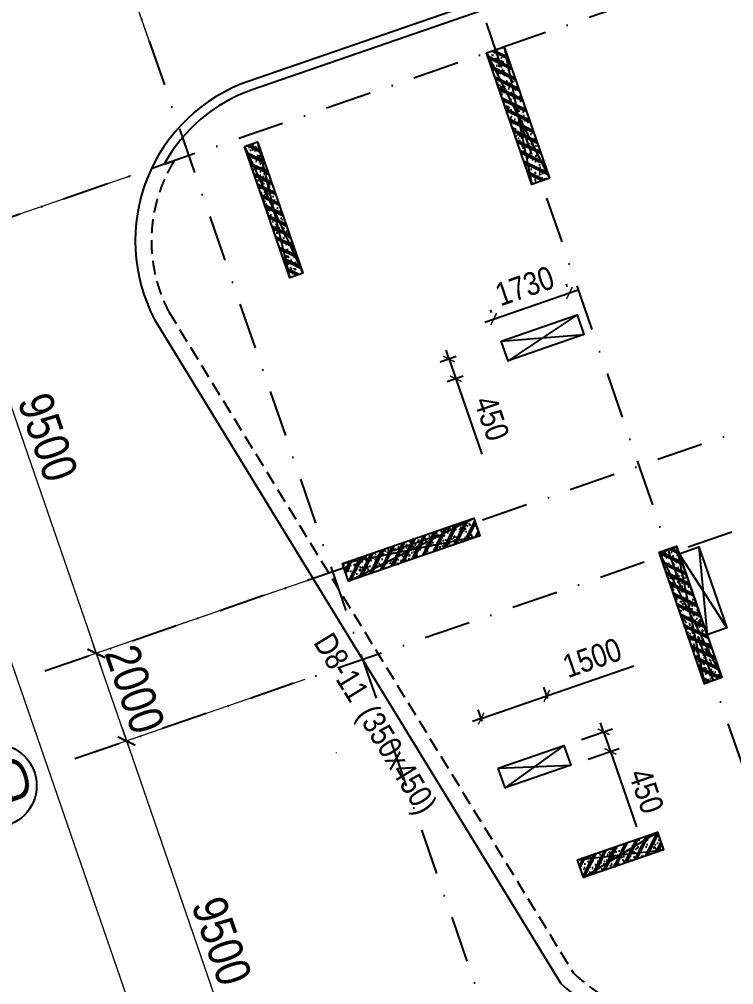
# Model space of a CAD drawing. Header units: millimetres. Extents: x -146681 to 1327256, y -72704 to 46237.
# Drawn here: x 31984 to 47403, y -15375 to 5457 of the extents above; entities that cross this region are included whole.
import ezdxf
from ezdxf.enums import TextEntityAlignment as Align

# ---------------------------------------------------------------- set-up
doc = ezdxf.new("R2010")
doc.units = ezdxf.units.MM
doc.header["$MEASUREMENT"] = 0
doc.linetypes.add('DASHDOT', pattern=[1, 0.5, -0.25, 0, -0.25])
doc.linetypes.add('DASHED', pattern=[4.5, 3, -1.5])
for name, color, linetype in [('ccu11-Khuat', 9, 'DASHED'), ('ccu11-Manh', 8, 'Continuous'), ('ccu11-Thay', 7, 'Continuous'), ('ccu12-Text', 31, 'Continuous'), ('KC2-DIM', 251, 'Continuous'), ('KT-Luoi truc South Tower', 8, 'DASHDOT'), ('ST_MBDV Cot vach 220805$0$AUDIT_I_220805193045-1', 50, 'Continuous'), ('Xref_ST_MBDV Cot vach 30.7.2022|Xref_ST_MBDV Cot vach 30.7.2022|Xref_ST_MBDV Cot vach 30.7.2022|Xref_ST_MBDV Cot vach 30.7.2022|KC-Betong', 6, 'Continuous')]:
    doc.layers.add(name, color=color, linetype=linetype)
doc.layers.add('ccu12-Tencaukien', color=9, linetype='Continuous', lineweight=15)
doc.layers.add('KT-Kich thuoc', color=159, linetype='Continuous', lineweight=18)
doc.styles.add('Arial Narrow', font='ARIALN.TTF')
doc.styles.add('ST_MBDV Cot vach 220805$0$HBA-Text', font='GOTHIC.TTF')
doc.dimstyles.new('ccu12-200', dxfattribs={"dimscale": 200, "dimtxt": 2.5, "dimasz": 1, "dimexe": 1, "dimexo": 2, "dimgap": 1, "dimtad": 1, "dimdec": 0, "dimdsep": 46, "dimtxsty": 'Arial Narrow', "dimblk": 'ARCHTICK', "dimcen": -1, "dimdle": 1, "dimclrd": 256, "dimclre": 256, "dimclrt": 3, "dimadec": 0, "dimazin": 2, "dimtfac": 0.1, "dimtdec": 0, "dimtmove": 0, "dimatfit": 1, "dimldrblk": 'ARCHTICK', "dimfxl": 1, "dimtvp": 0.833333, "dimtolj": 1, "dimtzin": 12, "dimarcsym": 0})
doc.dimstyles.new('CCU_1-300', dxfattribs={"dimscale": 300, "dimtxt": 2.5, "dimasz": 1, "dimexe": 1, "dimexo": 2, "dimgap": 0.5, "dimtad": 1, "dimdec": 0, "dimdsep": 46, "dimtxsty": 'Arial Narrow', "dimblk": 'ARCHTICK', "dimcen": -1, "dimdle": 1, "dimclrd": 256, "dimclre": 256, "dimclrt": 3, "dimadec": 0, "dimazin": 2, "dimtfac": 0.1, "dimtdec": 0, "dimtix": 1, "dimtmove": 2, "dimatfit": 1, "dimfxl": 1, "dimtvp": 0.833333, "dimtolj": 1, "dimtzin": 12, "dimarcsym": 0})
pattern_1 = [(50, (-550, 3050), (286.904, -25.101), [30, -330]), (355, (-550, 3050), (-55.5, 300.877), [24, -264]), (100.451, (-526.1, 3047.9), (231.404, 275.776), [25.496, -280.457]), (46.184, (-550, 3130), (426.896, -66.208), [45, -495]), (96.636, (-514.43, 3124.5), (373.865, 389.647), [38.244, -420.685]), (351.184, (-550, 3130), (373.865, 389.65), [36, -396]), (21, (-510, 3110), (238.763, -161.048), [30, -330]), (326, (-510, 3110), (97.326, 290.06), [24, -264]), (71.451, (-490.1, 3096.58), (336.09, 129.012), [25.496, -280.457]), (37.5, (-550, 3050), (4.864, 133.1575), [0, -260.8, 0, -268, 0, -265]), (7.5, (-550, 3050), (105.228, 157.7647), [0, -152.8, 0, -254.8, 0, -101]), (327.5, (-639.2, 3050), (213.529, -9.022), [0, -100, 0, -312, 0, -414]), (317.5, (-679.2, 3050), (233.274, 40.042), [0, -130, 0, -207.2, 0, -294]), (45, (-550, 3050), (-120.208, 120.208), []), (45, (-550, 3099), (-120.208, 120.208), [])]

# ---------------------------------------------------------------- blocks, each defined once
blk = doc.blocks.new('_ArchTick')
at = {"color": 0, "const_width": 0.15}
blk.add_lwpolyline([(-0.5, -0.5), (0.5, 0.5)], dxfattribs=at)
blk = doc.blocks.new('*D471')
at = {"layer": 'Defpoints', "color": 0, "transparency": 16777216}
for p in [(-107244, 41911, 0), (-103322, 33214, 0), (-108556, 31407)]:
    blk.add_point(p, dxfattribs=at)
at = {"layer": 'KT-Kich thuoc', "lineweight": -2, "transparency": 16777216}
for p, q in [((-107811, 41715), (-111940, 40289)), ((-111755, 40671), (-108459, 31124)), ((-103889, 33019), (-108840, 31309))]:
    blk.add_line(p, q, dxfattribs=at)
at = {"layer": 'KT-Kich thuoc', "lineweight": -2, "transparency": 16777216, "xscale": 300, "yscale": 300, "zscale": 300}
for p, rotation in [((-111657, 40387), 109.0471379637702), ((-108556, 31407), 289.0471379637702)]:
    blk.add_blockref('_ArchTick', p, dxfattribs=dict(at, rotation=rotation))
at = {"layer": 'KT-Kich thuoc', "color": 3, "transparency": 16777216, "insert": (-109603, 36071), "char_height": 750, "attachment_point": 5, "rotation": 289.0471, "style": 'Arial Narrow'}
blk.add_mtext('\\A1;9500', dxfattribs=at)
blk = doc.blocks.new('*D472')
at = {"layer": 'Defpoints', "color": 0, "transparency": 16777216}
for p in [(-103491, 31041, 0), (-99707, 22296), (-104803, 20537)]:
    blk.add_point(p, dxfattribs=at)
at = {"layer": 'KT-Kich thuoc', "lineweight": -2, "transparency": 16777216}
for p, q in [((-104058, 30845), (-108187, 29419)), ((-108002, 29801), (-104706, 20253)), ((-100274, 22101), (-105087, 20439))]:
    blk.add_line(p, q, dxfattribs=at)
at = {"layer": 'KT-Kich thuoc', "lineweight": -2, "transparency": 16777216, "xscale": 300, "yscale": 300, "zscale": 300}
for p, rotation in [((-107904, 29517), 109.0471379637702), ((-104803, 20537), 289.0471379637702)]:
    blk.add_blockref('_ArchTick', p, dxfattribs=dict(at, rotation=rotation))
at = {"layer": 'KT-Kich thuoc', "color": 3, "transparency": 16777216, "insert": (-105850, 25201), "char_height": 750, "attachment_point": 5, "rotation": 289.0471, "style": 'Arial Narrow'}
blk.add_mtext('\\A1;9500', dxfattribs=at)
blk = doc.blocks.new('*D473')
at = {"layer": 'Defpoints', "color": 0, "transparency": 16777216}
for p in [(-104143, 32931, 0), (-103491, 31041, 0), (-107904, 29517)]:
    blk.add_point(p, dxfattribs=at)
at = {"layer": 'KT-Kich thuoc', "lineweight": -2, "transparency": 16777216}
for p, q in [((-104711, 32735), (-108840, 31310)), ((-108557, 31407), (-108654, 31691)), ((-108557, 31407), (-107904, 29517)), ((-104058, 30845), (-108187, 29419)), ((-107904, 29517), (-107806, 29233))]:
    blk.add_line(p, q, dxfattribs=at)
at = {"layer": 'KT-Kich thuoc', "lineweight": -2, "transparency": 16777216, "xscale": 300, "yscale": 300, "zscale": 300}
for p, rotation in [((-108557, 31407), 289.0471379637702), ((-107904, 29517), 109.0471379637702)]:
    blk.add_blockref('_ArchTick', p, dxfattribs=dict(at, rotation=rotation))
at = {"layer": 'KT-Kich thuoc', "color": 3, "transparency": 16777216, "insert": (-107726, 30636), "char_height": 750, "attachment_point": 5, "rotation": 289.0471, "style": 'Arial Narrow'}
blk.add_mtext('\\A1;2000', dxfattribs=at)
blk = doc.blocks.new('ST_MBDV Cot vach 220805$0$GRID-SYM-flat-103')
at = {"layer": 'ST_MBDV Cot vach 220805$0$AUDIT_I_220805193045-1'}
blk.add_circle((0, 0, 0), 900, dxfattribs=at)
at = {"layer": 'ST_MBDV Cot vach 220805$0$AUDIT_I_220805193045-1', "style": 'ST_MBDV Cot vach 220805$0$HBA-Text'}
blk.add_attdef('GRID', text='', height=900, rotation=19.0471, dxfattribs=at).set_placement((0, 0, 0), align=Align.MIDDLE_CENTER)
blk = doc.blocks.new('*D479')
at = {"layer": 'Defpoints', "color": 0, "transparency": 16777216}
for p in [(-110864, 40661, 0), (-91942, -3636), (-97678, -5616)]:
    blk.add_point(p, dxfattribs=at)
at = {"layer": 'KT-Kich thuoc', "lineweight": -2, "transparency": 16777216}
for p, q in [((-111431, 40465), (-113642, 39702)), ((-113456, 40083), (-97581, -5900)), ((-92509, -3831), (-97962, -5714))]:
    blk.add_line(p, q, dxfattribs=at)
at = {"layer": 'KT-Kich thuoc', "lineweight": -2, "transparency": 16777216, "xscale": 300, "yscale": 300, "zscale": 300}
for p, rotation in [((-113358, 39800), 109.0471379637702), ((-97678, -5616), 289.0471379637702)]:
    blk.add_blockref('_ArchTick', p, dxfattribs=dict(at, rotation=rotation))
at = {"layer": 'KT-Kich thuoc', "color": 3, "transparency": 16777216, "insert": (-105015, 17266), "char_height": 750, "attachment_point": 5, "rotation": 289.0471, "style": 'Arial Narrow'}
blk.add_mtext('\\A1;48047', dxfattribs=at)
blk = doc.blocks.new('*D485')
at = {"layer": 'Defpoints', "color": 0, "transparency": 16777216}
for p in [(-52359, 62652), (-108654, 48212), (-107112, 43748, 0)]:
    blk.add_point(p, dxfattribs=at)
at = {"layer": 'KT-Kich thuoc', "lineweight": -2, "transparency": 16777216}
for p, q in [((-52555, 63219), (-53998, 67400)), ((-53617, 67214), (-108937, 48114)), ((-107308, 44315), (-108751, 48496))]:
    blk.add_line(p, q, dxfattribs=at)
at = {"layer": 'KT-Kich thuoc', "lineweight": -2, "transparency": 16777216, "xscale": 300, "yscale": 300, "zscale": 300}
for p, rotation in [((-53900, 67116), 19.04771637789532), ((-108654, 48212), 199.0477163778953)]:
    blk.add_blockref('_ArchTick', p, dxfattribs=dict(at, rotation=rotation))
at = {"layer": 'KT-Kich thuoc', "color": 3, "transparency": 16777216, "insert": (-78140, 59662), "char_height": 750, "attachment_point": 5, "rotation": 19.0477, "style": 'Arial Narrow'}
blk.add_mtext('\\A1;57925', dxfattribs=at)
blk = doc.blocks.new('*D486')
at = {"layer": 'Defpoints', "color": 0, "transparency": 16777216}
for p in [(-101450, 48795), (-100280, 45407), (-106897, 43123)]:
    blk.add_point(p, dxfattribs=at)
at = {"layer": 'KT-Kich thuoc', "lineweight": -2, "transparency": 16777216}
for p, q in [((-100476, 45974), (-101548, 49079)), ((-108350, 46413), (-101166, 48893)), ((-107092, 43690), (-108164, 46794))]:
    blk.add_line(p, q, dxfattribs=at)
for p, xscale, yscale, zscale, rotation in [((-101450, 48795), 300, 300, 300, 19.04713796427213), ((-108066, 46511), 300.0000000000001, 300.0000000000001, 300.0000000000001, 199.0471379642721)]:
    blk.add_blockref('_ArchTick', p, dxfattribs=dict(at, xscale=xscale, yscale=yscale, zscale=zscale, rotation=rotation))
at = {"layer": 'KT-Kich thuoc', "color": 3, "transparency": 16777216, "insert": (-104932, 48157), "char_height": 750, "attachment_point": 5, "rotation": 19.0471, "style": 'Arial Narrow'}
blk.add_mtext('\\A1;7000', dxfattribs=at)
blk = doc.blocks.new('*D54')
at = {"layer": 'Defpoints', "color": 0, "transparency": 16777216}
for p in [(43858, -447), (43943, -691), (42307, -1256)]:
    blk.add_point(p, dxfattribs=at)
at = {"layer": 'KC2-DIM', "lineweight": -2, "transparency": 16777216}
for p, q in [((42034, -1077), (44047, -381)), ((43812, -313), (43793, -258)), ((42177, -878), (42158, -822))]:
    blk.add_line(p, q, dxfattribs=at)
at = {"layer": 'KC2-DIM', "lineweight": -2, "transparency": 16777216, "xscale": 200, "yscale": 200, "zscale": 200}
for p, rotation in [((43858, -447), 19.04713795678525), ((42223, -1011), 199.0471379567852)]:
    blk.add_blockref('_ArchTick', p, dxfattribs=dict(at, rotation=rotation))
at = {"layer": 'KC2-DIM', "color": 3, "transparency": 16777216, "insert": (42892, -299), "char_height": 500, "attachment_point": 5, "rotation": 19.0471, "style": 'Arial Narrow'}
blk.add_mtext('\\A1;1730', dxfattribs=at)
blk = doc.blocks.new('*D55')
at = {"layer": 'Defpoints', "color": 0, "transparency": 16777216}
for p in [(41794, -1690), (41941, -2116), (41406, -2300)]:
    blk.add_point(p, dxfattribs=at)
at = {"layer": 'KC2-DIM', "lineweight": -2, "transparency": 16777216}
for p, q in [((41416, -1821), (41070, -1940)), ((41259, -1875), (41194, -1686)), ((41259, -1875), (41406, -2300)), ((41562, -2246), (41217, -2365)), ((41406, -2300), (41967, -3927))]:
    blk.add_line(p, q, dxfattribs=at)
at = {"layer": 'KC2-DIM', "lineweight": -2, "transparency": 16777216, "xscale": 200, "yscale": 200, "zscale": 200}
for p, rotation in [((41259, -1875), 289.0471379563727), ((41406, -2300), 109.0471379563727)]:
    blk.add_blockref('_ArchTick', p, dxfattribs=dict(at, rotation=rotation))
at = {"layer": 'KC2-DIM', "color": 3, "transparency": 16777216, "insert": (42182, -3154), "char_height": 500, "attachment_point": 5, "rotation": 289.0471, "style": 'Arial Narrow'}
blk.add_mtext('\\A1;450', dxfattribs=at)
blk = doc.blocks.new('*D56')
at = {"layer": 'Defpoints', "color": 0, "transparency": 16777216}
for p in [(43369, -9143), (43520, -9580), (42102, -10069)]:
    blk.add_point(p, dxfattribs=at)
at = {"layer": 'KC2-DIM', "lineweight": -2, "transparency": 16777216}
for p, q in [((43369, -9143), (45245, -8495)), ((43390, -9202), (43304, -8954)), ((41951, -9632), (43369, -9143)), ((41972, -9691), (41886, -9443)), ((41951, -9632), (41762, -9698))]:
    blk.add_line(p, q, dxfattribs=at)
at = {"layer": 'KC2-DIM', "lineweight": -2, "transparency": 16777216, "xscale": 200, "yscale": 200, "zscale": 200}
for p, rotation in [((43369, -9143), 199.047137954421), ((41951, -9632), 19.04713795442101)]:
    blk.add_blockref('_ArchTick', p, dxfattribs=dict(at, rotation=rotation))
at = {"layer": 'KC2-DIM', "color": 3, "transparency": 16777216, "insert": (44348, -8323), "char_height": 500, "attachment_point": 5, "rotation": 19.0471, "style": 'Arial Narrow'}
blk.add_mtext('\\A1;1500', dxfattribs=at)
blk = doc.blocks.new('*D57')
at = {"layer": 'Defpoints', "color": 0, "transparency": 16777216}
for p in [(43738, -10212), (44742, -10342), (43885, -10637)]:
    blk.add_point(p, dxfattribs=at)
at = {"layer": 'KC2-DIM', "lineweight": -2, "transparency": 16777216}
for p, q in [((44595, -9916), (44530, -9727)), ((44117, -10082), (44784, -9851)), ((44595, -9916), (44742, -10342)), ((44263, -10507), (44931, -10277)), ((44742, -10342), (45303, -11968))]:
    blk.add_line(p, q, dxfattribs=at)
at = {"layer": 'KC2-DIM', "lineweight": -2, "transparency": 16777216, "xscale": 200, "yscale": 200, "zscale": 200}
for p, rotation in [((44595, -9916), 289.0471379540273), ((44742, -10342), 109.0471379540273)]:
    blk.add_blockref('_ArchTick', p, dxfattribs=dict(at, rotation=rotation))
at = {"layer": 'KC2-DIM', "color": 3, "transparency": 16777216, "insert": (45518, -11196), "char_height": 500, "attachment_point": 5, "rotation": 289.0471, "style": 'Arial Narrow'}
blk.add_mtext('\\A1;450', dxfattribs=at)
blk = doc.blocks.new('*U194')
at = {"layer": 'ccu12-Tencaukien', "color": 8, "ltscale": 10000}
blk.add_line((361, -155), (354, -155), dxfattribs=at)
at = {"layer": 'ccu12-Text', "color": 2, "style": 'Arial Narrow', "width": 0.8}
blk.add_attdef('SH', text='', height=300, dxfattribs=at).set_placement((276, 6), align=Align.BOTTOM_RIGHT)
at = {"layer": 'ccu12-Text', "color": 31, "style": 'Arial Narrow', "width": 0.8}
for tag, p in [('(', (508, -75)), ('KT', (633, -75)), (')', (963, -75))]:
    blk.add_attdef(tag, text='', height=250, dxfattribs=at).set_placement(p, align=Align.BOTTOM_LEFT)
blk = doc.blocks.new('*U321')
h = blk.add_hatch()
h.set_pattern_fill('VATLIEU04', color=250, scale=40, style=0, pattern_type=2)
h.set_pattern_definition(pattern_1)
h.paths.add_polyline_path([(-475, -475), (-75, -475), (-75, 2525), (-475, 2525)])
at = {"color": 6, "ltscale": 0.25}
blk.add_lwpolyline([(-475, -475), (-75, -475), (-75, 2525), (-475, 2525)], close=True, dxfattribs=at)
at = {"layer": 'Defpoints', "linetype": 'ByBlock', "ltscale": 30}
for p, q in [((-75, -475), (-475, 2525)), ((-475, -475), (-75, 2525))]:
    blk.add_line(p, q, dxfattribs=at)
blk = doc.blocks.new('*U322')
h = blk.add_hatch()
h.set_pattern_fill('VATLIEU04', color=250, scale=40, style=0, pattern_type=2)
h.set_pattern_definition(pattern_1)
h.paths.add_polyline_path([(-475, -475), (-75, -475), (-75, 2525), (-475, 2525)])
at = {"color": 6, "ltscale": 0.25}
blk.add_lwpolyline([(-475, -475), (-75, -475), (-75, 2525), (-475, 2525)], close=True, dxfattribs=at)
at = {"layer": 'Defpoints', "linetype": 'ByBlock', "ltscale": 30}
for p, q in [((-75, -475), (-475, 2525)), ((-475, -475), (-75, 2525))]:
    blk.add_line(p, q, dxfattribs=at)
blk = doc.blocks.new('*U45')
h = blk.add_hatch()
h.set_pattern_fill('VATLIEU04', color=250, scale=40, style=0, pattern_type=2)
h.set_pattern_definition([(50, (-550, 1877.43), (286.904, -25.1), [30, -330]), (355, (-550, 1877.43), (-55.5, 300.877), [24, -264]), (100.451, (-526.1, 1875.33), (231.404, 275.776), [25.496, -280.457]), (46.184, (-550, 1957.43), (426.896, -66.21), [45, -495]), (96.636, (-514.43, 1951.9), (373.865, 389.65), [38.244, -420.685]), (351.184, (-550, 1957.43), (373.865, 389.65), [36, -396]), (21, (-510, 1937.43), (238.763, -161.048), [30, -330]), (326, (-510, 1937.43), (97.326, 290.06), [24, -264]), (71.451, (-490.1, 1924), (336.09, 129.012), [25.496, -280.457]), (37.5, (-550, 1877.43), (4.864, 133.1575), [0, -260.8, 0, -268, 0, -265]), (7.5, (-550, 1877.43), (105.228, 157.765), [0, -152.8, 0, -254.8, 0, -101]), (327.5, (-639.2, 1877.43), (213.529, -9.022), [0, -100, 0, -312, 0, -414]), (317.5, (-679.2, 1877.43), (233.274, 40.042), [0, -130, 0, -207.2, 0, -294]), (45, (-550, 1877.43), (-120.208, 120.208), []), (45, (-550, 1926.43), (-120.208, 120.208), [])])
h.paths.add_polyline_path([(-475, -475), (-75, -475), (-75, 1352), (-475, 1352)])
at = {"color": 6, "ltscale": 0.25}
blk.add_lwpolyline([(-475, -475), (-75, -475), (-75, 1352), (-475, 1352)], close=True, dxfattribs=at)
at = {"layer": 'Defpoints', "linetype": 'ByBlock', "ltscale": 30}
for p, q in [((-75, -475), (-475, 1352)), ((-475, -475), (-75, 1352))]:
    blk.add_line(p, q, dxfattribs=at)
blk = doc.blocks.new('*U53')
h = blk.add_hatch()
h.set_pattern_fill('VATLIEU04', color=250, scale=40, style=0, pattern_type=2)
h.set_pattern_definition([(50, (-650, 3050), (286.904, -25.101), [30, -330]), (355, (-650, 3050), (-55.5, 300.877), [24, -264]), (100.451, (-626.1, 3047.9), (231.404, 275.776), [25.496, -280.457]), (46.184, (-650, 3130), (426.896, -66.208), [45, -495]), (96.636, (-614.43, 3124.5), (373.865, 389.647), [38.244, -420.685]), (351.184, (-650, 3130), (373.865, 389.65), [36, -396]), (21, (-610, 3110), (238.763, -161.048), [30, -330]), (326, (-610, 3110), (97.326, 290.06), [24, -264]), (71.451, (-590.1, 3096.58), (336.09, 129.012), [25.496, -280.457]), (37.5, (-650, 3050), (4.864, 133.1575), [0, -260.8, 0, -268, 0, -265]), (7.5, (-650, 3050), (105.228, 157.7647), [0, -152.8, 0, -254.8, 0, -101]), (327.5, (-739.2, 3050), (213.529, -9.022), [0, -100, 0, -312, 0, -414]), (317.5, (-779.2, 3050), (233.274, 40.042), [0, -130, 0, -207.2, 0, -294]), (45, (-650, 3050), (-120.208, 120.208), []), (45, (-650, 3099), (-120.208, 120.208), [])])
h.paths.add_polyline_path([(-475, -475), (-175, -475), (-175, 2525), (-475, 2525)])
at = {"color": 6, "ltscale": 0.25}
blk.add_lwpolyline([(-475, -475), (-175, -475), (-175, 2525), (-475, 2525)], close=True, dxfattribs=at)
at = {"layer": 'Defpoints', "linetype": 'ByBlock', "ltscale": 30}
for p, q in [((-175, -475), (-475, 2525)), ((-475, -475), (-175, 2525))]:
    blk.add_line(p, q, dxfattribs=at)
blk = doc.blocks.new('MBC-T8')
at = {"layer": 'Xref_ST_MBDV Cot vach 30.7.2022|Xref_ST_MBDV Cot vach 30.7.2022|Xref_ST_MBDV Cot vach 30.7.2022|Xref_ST_MBDV Cot vach 30.7.2022|KC-Betong', "linetype": 'ByBlock', "xscale": -1}
for name, p, rotation in [('*U322', (-74555, 26602, 0), 199.0471379540016), ('*U53', (-79783, 24585, 0), 199.0471379540016), ('*U322', (-70834, 15826, 0), 199.0471379540016), ('*U45', (-72774, 9708, 0), 289.0471379540017)]:
    blk.add_blockref(name, p, dxfattribs=dict(at, rotation=rotation))
at = {"layer": 'Xref_ST_MBDV Cot vach 30.7.2022|Xref_ST_MBDV Cot vach 30.7.2022|Xref_ST_MBDV Cot vach 30.7.2022|Xref_ST_MBDV Cot vach 30.7.2022|KC-Betong', "linetype": 'ByBlock', "extrusion": (-1.72044e-08, -5.9383e-09, 1), "xscale": -1, "rotation": 289.0507796949594}
blk.add_blockref('*U321', (-77848, 16102, 0), dxfattribs=at)
blk = doc.blocks.new('MBCV-T8')
blk.add_blockref('MBC-T8', (30901, -15834, 0))
blk = doc.blocks.new('mbkc-t8')
for points in [[(-26322, 27524), (-26323, 27523), (-28912, 34887, 0.338337), (-32785, 36423), (-62221, 26268, 0.459457), (-64261, 21119), (-55492, 6792, 0.279689), (-50526, 5761), (-27809, 13599, 0.204279), (-27743, 13720), (-27519, 14750, -0.275412), (-26791, 15550), (-22379, 17068, -0.414195), (-21217, 16504), (-12888, -7587, 0.319754), (-8068, -11021), (37069, -11021, 0.36531), (42035, -6710, 0.102434), (42026, -5088), (39585, 6383, 0.132611), (38119, 9181, 0.066499), (36987, 10096, 0.137615), (34907, 10679), (9263, 10679)], [(-26257, 27335), (-26446, 27269), (-29094, 34801, 0.336124), (-32726, 36232), (-62156, 26079, 0.186797), (-64059, 24471, 0.186797)]]:
    blk.add_lwpolyline(points, format="xyb")
at = {"layer": 'ccu11-Khuat', "ltscale": 100}
blk.add_lwpolyline([(-64059, 24471), (-63842, 24546, 0.263916), (-63957, 21291), (-55219, 7017, 0.122661), (-53290, 5973), (-53538, 5887)], format="xyb", dxfattribs=at)
at = {"layer": 'ccu11-Manh'}
for p, q in [((-55144, 21222), (-56633, 20233)), ((-56780, 20658), (-54998, 20797)), ((-52942, 16069), (-51913, 14467)), ((-52517, 16216), (-52338, 14320)), ((-55428, 11931), (-56699, 11016)), ((-56846, 11442), (-55281, 11506))]:
    blk.add_line(p, q, dxfattribs=at)
at = {"layer": 'ccu11-Thay'}
for points in [[(-56780, 20658), (-55144, 21222), (-54998, 20797), (-56633, 20233), (-56780, 20658)], [(-52942, 16069), (-52517, 16216), (-51913, 14467), (-52338, 14320), (-52942, 16069)], [(-56846, 11442), (-55428, 11931), (-55281, 11506), (-56699, 11016), (-56846, 11442)]]:
    blk.add_lwpolyline(points, dxfattribs=at)
blk.add_blockref('MBCV-T8', (-12838, 15813, 0))
blk = doc.blocks.new('Asix South Tower')
at = {"layer": 'KT-Luoi truc South Tower', "ltscale": 2000}
for p, q in [((-45928.1, 63080), (-113358.3, 39799.9)), ((-102102.2, 50685.3), (-83937, -1929.8)), ((-108719, 48400.9), (-90553.7, -4214.3)), ((-67132.6, 45709), (-110541.5, 30722.1)), ((-66479.9, 43818.5), (-109888.9, 28831.6))]:
    blk.add_line(p, q, dxfattribs=at)
at = {"layer": 'KT-Kich thuoc'}
ref = blk.add_blockref('ST_MBDV Cot vach 220805$0$GRID-SYM-flat-103', (-110745.1, 28554.5, 0), dxfattribs=at)
ref.add_attrib('GRID', 'S-D', dxfattribs={"layer": 'ST_MBDV Cot vach 220805$0$AUDIT_I_220805193045-1', "height": 900, "rotation": 19, "style": 'ST_MBDV Cot vach 220805$0$HBA-Text', "width": 0.75}).set_placement((-110745.1, 28554.5, 0), align=Align.MIDDLE_CENTER)
dim = blk.add_linear_dim(base=(-108653.6, 48211.9), p1=(-52359, 62651.6), p2=(-107112.2, 43747.5, 0), angle=199.04772, dimstyle='CCU_1-300', dxfattribs=at)
dim.commit()
dim.dimension.update_dxf_attribs({"geometry": '*D485', "text_midpoint": (-78139.5, 59662.1), "dimtype": 129})
for base, p1, p2, angle, picture, middle in [((-101449.7, 48795.2), (-106896.7, 43122.6), (-100279.9, 45407), 19.04714, '*D486', (-104932, 48156.8)), ((-108556.5, 31407.3), (-107243.8, 41910.9, 0), (-103322.2, 33214.4, 0), 109.04714, '*D471', (-109602.9, 36071.2)), ((-97678.5, -5616.2), (-110863.9, 40661.1, 0), (-91942.1, -3635.7), 109.04714, '*D479', (-105014.6, 17265.8)), ((-107903.8, 29516.9), (-104143.5, 32931, 0), (-103490.8, 31040.5, 0), 109.04714, '*D473', (-107726.4, 30636.1)), ((-104803.5, 20536.9), (-103490.8, 31040.5, 0), (-99707.3, 22296.4), 109.04714, '*D472', (-105849.9, 25200.8))]:
    dim = blk.add_linear_dim(base=base, p1=p1, p2=p2, angle=angle, dimstyle='CCU_1-300', dxfattribs=at)
    dim.commit()
    dim.dimension.update_dxf_attribs({"geometry": picture, "text_midpoint": middle})

msp = doc.modelspace()

# ---------------------------------------------------------------- block references
msp.add_blockref('mbkc-t8', (99166.2, -22143.4))
at = {"layer": 'ccu12-Tencaukien', "extrusion": (-6.06715e-07, -8.85836e-07, 1)}
ref = msp.add_blockref('*U194', (38982.8, -9681, 0), dxfattribs=dict(at, xscale=1.815893337873054, yscale=1.815893337873054, zscale=1.815893337873054, rotation=281.0064109375518))
ref.add_attrib('KT', '(350x450)', dxfattribs={"color": 31, "extrusion": (-6.06715e-07, -8.85836e-07, 1), "height": 500, "rotation": 301.46948, "style": 'Arial Narrow'}).set_placement((39129.7, -9621.4, 0), align=Align.BOTTOM_LEFT)
ref.add_attrib('SH', 'D8-11', dxfattribs={"color": 2, "extrusion": (-6.06715e-07, -8.85836e-07, 1), "height": 500, "rotation": 301.46948, "style": 'Arial Narrow'}).set_placement((39004.2, -9399.3, 0), align=Align.BOTTOM_RIGHT)
at = {"layer": 'KT-Kich thuoc'}
msp.add_blockref('Asix South Tower', (142202.4, -39634.4), dxfattribs=at)

# ---------------------------------------------------------------- dimensions: what is measured, and where the dimension line sits
at = {"layer": 'KC2-DIM'}
for p1, p2, distance, picture, middle in [((42307.3, -1256), (43942.6, -691.4), 258.9, '*D54', (42891.9, -298.6)), ((41793.7, -1690.2), (41940.6, -2115.6), -565.7, '*D55', (42182.2, -3154)), ((42102.2, -10069.2), (43520.1, -9579.7), 462.1, '*D56', (44347.7, -8323.4)), ((43738.5, -10212.1), (43885.3, -10637.5), 905.9, '*D57', (45518.1, -11195.6))]:
    dim = msp.add_aligned_dim(p1=p1, p2=p2, distance=distance, dimstyle='ccu12-200', override={"dimzin": 0}, dxfattribs=at)
    dim.commit()
    dim.dimension.update_dxf_attribs({"geometry": picture, "text_midpoint": middle})

doc.saveas('drawing.dxf')
